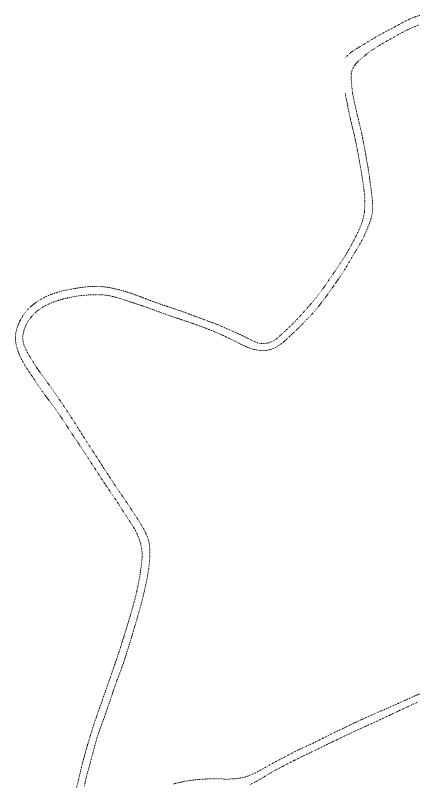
# Model space of a CAD drawing. Extents: x 682410 to 689460, y 7661803 to 7669124.
# Drawn here: x 685353 to 685688, y 7668249 to 7668889 of the extents above; entities that cross this region are included whole.
import ezdxf

# ---------------------------------------------------------------- set-up
doc = ezdxf.new("R2010")
doc.units = 0
doc.header["$MEASUREMENT"] = 0
doc.linetypes.add('DOT', pattern=[0.25, 0, -0.25])
doc.layers.add('02 TOE_Line', color=1, linetype='DOT', lineweight=20)

msp = doc.modelspace()

# ---------------------------------------------------------------- linework, layer by layer
at = {"layer": '02 TOE_Line'}
for points in [[(685689.41, 7668889.05, 4334.57), (685685.2, 7668887.71, 4334.52), (685681.17, 7668886.06, 4334.46), (685677.12, 7668884.07, 4334.38), (685673.12, 7668881.95, 4334.29), (685669.21, 7668879.84, 4334.22), (685665.42, 7668877.84, 4334.14), (685661.6, 7668875.84, 4334.05), (685657.62, 7668873.68, 4333.92), (685653.98, 7668871.63, 4333.75), (685649.99, 7668869.24, 4333.49), (685646.02, 7668866.86, 4333.17), (685642.13, 7668864.53, 4332.78), (685638.35, 7668862.28, 4332.32), (685634.77, 7668860.01, 4331.8), (685630.81, 7668857.27, 4331.27), (685627.05, 7668853.5, 4330.95)], [(685689.05, 7668881.19, 4334.51), (685685.23, 7668879.68, 4334.42), (685681.34, 7668878.04, 4334.35), (685677.42, 7668876.21, 4334.26), (685673.47, 7668874.13, 4334.15), (685669.53, 7668871.87, 4334.01), (685665.57, 7668869.61, 4333.86), (685661.61, 7668867.45, 4333.7), (685657.85, 7668865.29, 4333.5), (685654.37, 7668863.17, 4333.25), (685650.51, 7668860.66, 4333.05), (685646.81, 7668858.19, 4332.74), (685643.61, 7668855.45, 4332.49), (685640.4, 7668852.71, 4332.25), (685637.2, 7668849.97, 4332), (685634.8, 7668846.81, 4331.85), (685633.07, 7668843.55, 4331.84), (685632.27, 7668840.01, 4332.01), (685632.36, 7668836.15, 4332.31), (685632.62, 7668831.88, 4332.72), (685633.09, 7668827.47, 4333.29), (685633.68, 7668823.4, 4333.8), (685634.45, 7668819.2, 4334.33), (685635.37, 7668814.8, 4334.88), (685636.39, 7668810.27, 4335.43), (685637.51, 7668805.63, 4336.04), (685638.65, 7668800.96, 4336.63), (685639.79, 7668796.17, 4337.19), (685640.89, 7668791.32, 4337.76), (685641.72, 7668787.37, 4338.2), (685642.51, 7668783.39, 4338.67), (685643.25, 7668779.32, 4339.09), (685643.98, 7668775.23, 4339.47), (685644.73, 7668771.09, 4339.89), (685645.49, 7668766.92, 4340.3), (685646.25, 7668762.68, 4340.67), (685646.98, 7668758.3, 4341), (685647.56, 7668754.03, 4341.3), (685648.12, 7668749.76, 4341.59), (685648.72, 7668745.56, 4341.85), (685649.31, 7668741.28, 4342.08), (685649.8, 7668736.91, 4342.31), (685650.14, 7668732.58, 4342.49), (685650.21, 7668728.27, 4342.72), (685649.81, 7668723.9, 4342.98), (685648.76, 7668719.59, 4343.21), (685647.35, 7668715.53, 4343.51), (685645.82, 7668711.64, 4343.89), (685644.17, 7668707.69, 4344.35), (685642.27, 7668703.69, 4344.85), (685640.3, 7668699.96, 4345.36), (685638.25, 7668696.43, 4345.83), (685636.14, 7668693, 4346.26), (685634.03, 7668689.49, 4346.72), (685631.93, 7668685.92, 4347.16), (685629.83, 7668682.29, 4347.58), (685627.61, 7668678.57, 4348.04), (685625.27, 7668674.8, 4348.49), (685622.77, 7668671.08, 4349), (685620.22, 7668667.42, 4349.51), (685617.72, 7668663.8, 4350.03), (685615.24, 7668660.32, 4350.58), (685612.79, 7668656.87, 4351.12), (685610.33, 7668653.48, 4351.66), (685607.81, 7668650.16, 4352.14), (685605.26, 7668646.89, 4352.55), (685602.59, 7668643.64, 4352.85), (685599.76, 7668640.45, 4353.1), (685596.77, 7668637.28, 4353.32), (685593.7, 7668634.12, 4353.55), (685590.62, 7668630.98, 4353.79), (685587.47, 7668627.88, 4354.07), (685584.31, 7668624.84, 4354.37), (685581.37, 7668622.08, 4354.68), (685578, 7668618.89, 4354.97), (685574.45, 7668615.86, 4355.33), (685570.4, 7668613.11, 4355.73), (685565.88, 7668611.05, 4356.1), (685560.94, 7668610.05, 4356.39), (685555.79, 7668610.08, 4356.65), (685550.74, 7668611.07, 4357.01), (685545.97, 7668612.78, 4357.36), (685541.42, 7668614.85, 4357.72), (685537.78, 7668616.6, 4357.92), (685533.32, 7668618.87, 4358.18), (685529.74, 7668620.66, 4358.4), (685526.15, 7668622.37, 4358.61), (685522.51, 7668624.02, 4358.8), (685517.14, 7668626.2, 4359.24), (685511.77, 7668628.39, 4359.68), (685507.9, 7668629.84, 4359.99), (685503.73, 7668631.34, 4360.33), (685499.62, 7668632.78, 4360.71), (685495.38, 7668634.22, 4361.17), (685491.18, 7668635.64, 4361.65), (685486.97, 7668637.06, 4362.14), (685482.77, 7668638.48, 4362.66), (685478.53, 7668639.93, 4363.14), (685474.27, 7668641.47, 4363.61), (685470, 7668643.06, 4364.09), (685465.72, 7668644.63, 4364.59), (685461.46, 7668646.17, 4365.06), (685457.12, 7668647.65, 4365.5), (685452.66, 7668649.15, 4365.91), (685448.13, 7668650.67, 4366.31), (685443.48, 7668652.19, 4366.67), (685439.65, 7668653.41, 4366.94), (685435.79, 7668654.55, 4367.24), (685431.07, 7668655.65, 4367.59), (685426.41, 7668656.28, 4367.98), (685421.69, 7668656.52, 4368.38), (685416.81, 7668656.46, 4368.78), (685412.75, 7668656.25, 4369.15), (685408.6, 7668655.91, 4369.55), (685404.41, 7668655.41, 4369.95), (685400.3, 7668654.73, 4370.34), (685396.33, 7668653.91, 4370.72), (685392.41, 7668652.95, 4371.07), (685388.47, 7668651.83, 4371.44), (685384.54, 7668650.47, 4371.82), (685380.76, 7668648.94, 4372.23), (685377.19, 7668647.22, 4372.65), (685373.79, 7668645.19, 4373.06), (685370.59, 7668642.82, 4373.5), (685367.69, 7668640.11, 4373.96), (685365.09, 7668637.07, 4374.4), (685362.85, 7668633.8, 4374.79), (685361.05, 7668630.33, 4375.15), (685359.7, 7668626.71, 4375.51), (685358.96, 7668623.03, 4375.91), (685358.9, 7668618.4, 4376.45), (685359.95, 7668613.98, 4377.02), (685361.58, 7668610.44, 4377.5), (685363.57, 7668606.75, 4377.98), (685365.94, 7668602.92, 4378.56), (685368.31, 7668599.09, 4379.13), (685370.68, 7668595.26, 4379.7), (685373.2, 7668591.86, 4380.23), (685375.73, 7668588.42, 4380.78), (685378.37, 7668584.79, 4381.31), (685381.06, 7668580.99, 4381.85), (685383.83, 7668577.15, 4382.38), (685386.19, 7668573.82, 4382.87), (685388.58, 7668570.35, 4383.38), (685390.94, 7668566.83, 4383.92), (685393.28, 7668563.29, 4384.46), (685395.61, 7668559.75, 4384.97), (685397.91, 7668556.23, 4385.48), (685400.26, 7668552.7, 4386), (685402.59, 7668549.12, 4386.5), (685404.87, 7668545.46, 4387.02), (685407.16, 7668541.78, 4387.55), (685409.48, 7668538.11, 4388.11), (685411.83, 7668534.49, 4388.67), (685414.11, 7668530.9, 4389.23), (685416.41, 7668527.35, 4389.82), (685418.77, 7668523.76, 4390.41), (685421.09, 7668520.18, 4391), (685423.44, 7668516.56, 4391.49), (685425.83, 7668512.86, 4391.97), (685428.3, 7668509.04, 4392.48), (685430.86, 7668505.11, 4393.01), (685433.5, 7668501.05, 4393.61), (685436.21, 7668496.94, 4394.27), (685439.02, 7668492.84, 4394.97), (685441.31, 7668489.54, 4395.53), (685444.1, 7668485.43, 4396.26), (685446.8, 7668481.36, 4396.92), (685449.52, 7668477.28, 4397.56), (685451.76, 7668473.91, 4398.08), (685454.03, 7668470.41, 4398.63), (685456.27, 7668466.91, 4399.19), (685458.79, 7668462.74, 4399.85), (685461.13, 7668458.38, 4400.47), (685463.03, 7668453.66, 4401.1), (685464.1, 7668449.57, 4401.56), (685464.61, 7668445.27, 4402.03), (685464.68, 7668440.89, 4402.46), (685464.5, 7668436.43, 4402.91), (685464.09, 7668431.91, 4403.28), (685463.5, 7668427.29, 4403.59), (685462.74, 7668422.77, 4403.86), (685461.95, 7668418.58, 4404.03), (685461.11, 7668414.61, 4404.2), (685460.04, 7668409.78, 4404.36), (685459.12, 7668405.83, 4404.48), (685458.11, 7668401.8, 4404.62), (685457.03, 7668397.65, 4404.77), (685455.85, 7668393.39, 4404.93), (685454.62, 7668389.11, 4405.14), (685453.36, 7668384.83, 4405.37), (685452.09, 7668380.57, 4405.67), (685450.85, 7668376.37, 4406.02), (685449.62, 7668372.23, 4406.38), (685448.41, 7668368.19, 4406.77), (685447.21, 7668364.24, 4407.16), (685446.01, 7668360.37, 4407.57), (685444.51, 7668355.65, 4408.11), (685442.91, 7668350.92, 4408.61), (685441.28, 7668346.18, 4409.12), (685439.87, 7668342.33, 4409.51), (685438.36, 7668338.35, 4409.95), (685436.9, 7668334.42, 4410.42), (685435.51, 7668330.53, 4410.89), (685434.18, 7668326.63, 4411.36), (685432.86, 7668322.69, 4411.88), (685431.52, 7668318.74, 4412.39), (685430.16, 7668314.77, 4412.91), (685428.78, 7668310.8, 4413.41), (685427.45, 7668306.91, 4413.91), (685426.09, 7668303.1, 4414.4), (685424.68, 7668299.29, 4414.9), (685423.25, 7668295.53, 4415.39), (685421.93, 7668291.75, 4415.82), (685420.69, 7668287.82, 4416.2), (685419.54, 7668283.75, 4416.56), (685418.44, 7668279.63, 4416.96), (685417.32, 7668275.53, 4417.42), (685416.22, 7668271.49, 4417.88), (685415.15, 7668267.45, 4418.34), (685414.04, 7668263.44, 4418.81), (685412.9, 7668259.42, 4419.32), (685411.81, 7668255.35, 4419.83), (685410.88, 7668251.2, 4420.31), (685410.09, 7668247.08, 4420.81)], [(685627.38, 7668823.96, 4333.61), (685628.16, 7668819.85, 4334.05), (685629.02, 7668815.61, 4334.55), (685629.94, 7668810.95, 4335.13), (685630.77, 7668806.9, 4335.61), (685631.7, 7668802.67, 4336.13), (685632.68, 7668798.44, 4336.65), (685633.7, 7668794.25, 4337.15), (685634.75, 7668790.02, 4337.68), (685635.75, 7668785.72, 4338.19), (685636.64, 7668781.38, 4338.71), (685637.45, 7668777.09, 4339.19), (685638.19, 7668772.91, 4339.61), (685638.96, 7668768.73, 4340.02), (685639.74, 7668764.37, 4340.41), (685640.54, 7668759.93, 4340.81), (685641.26, 7668755.65, 4341.13), (685641.9, 7668751.63, 4341.4), (685642.61, 7668746.73, 4341.66), (685643.09, 7668742.67, 4341.86), (685643.49, 7668738.59, 4342.07), (685643.77, 7668734.59, 4342.34), (685643.75, 7668729.77, 4342.63), (685643.39, 7668725.79, 4342.87), (685642.67, 7668721.85, 4343.1), (685641.73, 7668718.07, 4343.34), (685640.33, 7668713.89, 4343.76), (685638.54, 7668709.76, 4344.27), (685636.43, 7668705.52, 4344.88), (685634.24, 7668701.27, 4345.47), (685632, 7668697.09, 4346.01), (685629.75, 7668693.07, 4346.51), (685627.57, 7668689.3, 4346.9), (685625.43, 7668685.91, 4347.39), (685622.81, 7668681.99, 4347.89), (685620.52, 7668678.64, 4348.31), (685618.17, 7668675.21, 4348.77), (685615.8, 7668671.72, 4349.25), (685613.42, 7668668.19, 4349.76), (685611.04, 7668664.68, 4350.29), (685608.61, 7668661.24, 4350.82), (685606.14, 7668657.88, 4351.33), (685603.27, 7668654.2, 4351.89), (685600.54, 7668650.91, 4352.33), (685597.66, 7668647.61, 4352.7), (685594.7, 7668644.25, 4353.04), (685591.99, 7668641.17, 4353.27), (685588.97, 7668637.82, 4353.52), (685586.19, 7668634.89, 4353.78), (685583.38, 7668632.06, 4354.06), (685580.14, 7668628.93, 4354.37), (685577, 7668626.04, 4354.64), (685573.82, 7668623.11, 4354.92), (685570.55, 7668620.15, 4355.31), (685567.19, 7668617.86, 4355.7), (685563.32, 7668616.36, 4355.99), (685559.57, 7668615.72, 4356.22), (685555.49, 7668616.1, 4356.63), (685551.68, 7668617.45, 4356.93), (685548.05, 7668619.22, 4357.16), (685544.21, 7668621.21, 4357.39), (685540.36, 7668623.07, 4357.69), (685536.53, 7668624.8, 4358), (685532.43, 7668626.58, 4358.32), (685528.61, 7668628.3, 4358.57), (685524.6, 7668630.08, 4358.83), (685520.89, 7668631.71, 4359.04), (685516.12, 7668633.48, 4359.46), (685511.35, 7668635.25, 4359.87), (685506.57, 7668637.02, 4360.29), (685501.8, 7668638.79, 4360.71), (685497.03, 7668640.55, 4361.12), (685492.26, 7668642.32, 4361.54), (685488.45, 7668643.61, 4362), (685483.5, 7668645.26, 4362.64), (685478.7, 7668646.87, 4363.23), (685474.05, 7668648.4, 4363.78), (685469.62, 7668649.95, 4364.3), (685465.37, 7668651.54, 4364.78), (685461.21, 7668653.15, 4365.18), (685457.08, 7668654.75, 4365.62), (685452.97, 7668656.26, 4366.05), (685448.84, 7668657.69, 4366.38), (685444.58, 7668659.04, 4366.72), (685440.24, 7668660.28, 4367.07), (685435.82, 7668661.36, 4367.41), (685431.3, 7668662.31, 4367.76), (685426.66, 7668663.06, 4368.1), (685421.9, 7668663.47, 4368.5), (685417.09, 7668663.47, 4368.88), (685412.27, 7668663.1, 4369.24), (685407.36, 7668662.48, 4369.67), (685402.31, 7668661.73, 4370.1), (685397.26, 7668660.84, 4370.56), (685392.27, 7668659.76, 4371.08), (685387.41, 7668658.41, 4371.58), (685382.67, 7668656.84, 4372.03), (685378.06, 7668654.93, 4372.48), (685373.68, 7668652.58, 4372.91), (685369.55, 7668649.88, 4373.33), (685365.67, 7668646.83, 4373.76), (685362.17, 7668643.39, 4374.2), (685359.13, 7668639.42, 4374.66), (685356.51, 7668634.98, 4375.13), (685354.4, 7668630.17, 4375.61), (685352.98, 7668625.05, 4376.1), (685352.61, 7668619.72, 4376.59), (685353.32, 7668614.35, 4377.1), (685354.94, 7668609.13, 4377.62), (685356.58, 7668605.22, 4377.98), (685358.5, 7668601.4, 4378.39), (685360.63, 7668597.66, 4378.81), (685362.96, 7668593.95, 4379.35), (685365.39, 7668590.32, 4379.9), (685367.86, 7668586.68, 4380.46), (685370.29, 7668583, 4381.02), (685372.78, 7668579.31, 4381.56), (685375.32, 7668575.63, 4382.09), (685378, 7668571.98, 4382.66), (685380.72, 7668568.41, 4383.23), (685383.43, 7668564.86, 4383.77), (685386.02, 7668561.27, 4384.31), (685388.57, 7668557.62, 4384.83), (685391.1, 7668553.92, 4385.37), (685393.59, 7668550.2, 4385.93), (685396.05, 7668546.44, 4386.43), (685398.5, 7668542.67, 4386.95), (685401, 7668538.9, 4387.49), (685403.53, 7668535.13, 4388.06), (685406.05, 7668531.41, 4388.67), (685408.51, 7668527.78, 4389.28), (685410.87, 7668524.19, 4389.89), (685413.2, 7668520.61, 4390.48), (685415.48, 7668517.05, 4391.01), (685417.76, 7668513.5, 4391.49), (685420.08, 7668509.94, 4391.92), (685422.42, 7668506.35, 4392.35), (685424.8, 7668502.71, 4392.84), (685427.25, 7668499.04, 4393.34), (685429.67, 7668495.43, 4393.93), (685432.04, 7668491.91, 4394.48), (685434.4, 7668488.52, 4395.07), (685436.62, 7668485.2, 4395.67), (685439.42, 7668480.9, 4396.44), (685442.04, 7668476.77, 4397.13), (685444.61, 7668472.84, 4397.76), (685447.08, 7668469.06, 4398.33), (685449.52, 7668465.3, 4398.9), (685451.82, 7668461.64, 4399.45), (685453.76, 7668457.99, 4399.95), (685455.35, 7668454.22, 4400.44), (685456.65, 7668450.37, 4401), (685457.59, 7668446.41, 4401.54), (685458.12, 7668442.27, 4402.05), (685458.19, 7668437.96, 4402.57), (685457.8, 7668433.42, 4403.02), (685457.19, 7668428.6, 4403.41), (685456.42, 7668423.49, 4403.73), (685455.53, 7668418.35, 4404.03), (685454.54, 7668413.29, 4404.24), (685453.69, 7668409.39, 4404.37), (685452.72, 7668405.36, 4404.49), (685451.65, 7668401.17, 4404.63), (685450.48, 7668396.9, 4404.75), (685449.26, 7668392.56, 4404.9), (685448.01, 7668388.25, 4405.13), (685446.73, 7668383.97, 4405.41), (685445.47, 7668379.84, 4405.71), (685444.19, 7668375.75, 4406.02), (685442.86, 7668371.63, 4406.4), (685441.56, 7668367.47, 4406.83), (685440.28, 7668363.34, 4407.29), (685438.95, 7668359.26, 4407.78), (685437.64, 7668355.23, 4408.25), (685436.28, 7668351.26, 4408.68), (685434.97, 7668347.3, 4409.12), (685433.63, 7668343.43, 4409.58), (685432.31, 7668339.6, 4410.04), (685430.98, 7668335.84, 4410.47), (685429.18, 7668330.85, 4411.06), (685427.44, 7668325.89, 4411.64), (685425.75, 7668321.05, 4412.27), (685424.11, 7668316.38, 4412.86), (685422.46, 7668311.8, 4413.44), (685420.85, 7668307.17, 4414.04), (685419.27, 7668302.6, 4414.62), (685417.74, 7668298.14, 4415.2), (685416.37, 7668293.72, 4415.71), (685415.1, 7668289.48, 4416.14), (685413.85, 7668285.34, 4416.54), (685412.58, 7668281.16, 4416.94), (685411.38, 7668276.9, 4417.37), (685410.16, 7668272.56, 4417.88), (685408.95, 7668268.23, 4418.41), (685407.81, 7668263.83, 4418.92), (685406.78, 7668259.51, 4419.41), (685405.83, 7668255.33, 4419.92), (685404.7, 7668250.47, 4420.49), (685403.56, 7668245.93, 4420.99)], [(685484.02, 7668249.08, 4426.12), (685488.78, 7668250.41, 4426.14), (685493.65, 7668251.42, 4426.17), (685498.61, 7668252.2, 4426.2), (685503.67, 7668252.8, 4426.26), (685508.64, 7668253.23, 4426.34), (685513.46, 7668253.45, 4426.46), (685518.12, 7668253.51, 4426.63), (685522.64, 7668253.41, 4426.82), (685527, 7668253.3, 4426.98), (685531.19, 7668253.33, 4427.11), (685535.23, 7668253.53, 4427.24), (685539.2, 7668253.98, 4427.28), (685543.13, 7668254.77, 4427.26), (685547.03, 7668255.99, 4427.18), (685550.92, 7668257.66, 4427.06), (685554.75, 7668259.64, 4426.92), (685558.62, 7668261.74, 4426.77), (685562.54, 7668263.94, 4426.62), (685566.55, 7668266.22, 4426.49), (685570.53, 7668268.36, 4426.37), (685574.35, 7668270.38, 4426.24), (685578.06, 7668272.28, 4426.12), (685581.72, 7668274.17, 4426), (685585.45, 7668276.1, 4425.84), (685589.34, 7668278.01, 4425.67), (685593.32, 7668279.84, 4425.45), (685597.26, 7668281.66, 4425.27), (685601.15, 7668283.49, 4425.09), (685605.07, 7668285.43, 4424.92), (685609.11, 7668287.46, 4424.75), (685613.27, 7668289.55, 4424.61), (685617.57, 7668291.69, 4424.48), (685622.03, 7668293.83, 4424.35), (685626.59, 7668296.02, 4424.26), (685631.13, 7668298.17, 4424.18), (685635.7, 7668300.34, 4424.14), (685640.2, 7668302.43, 4424.06), (685644.57, 7668304.44, 4424.03), (685648.94, 7668306.4, 4424.02), (685653.31, 7668308.29, 4424.03), (685657.63, 7668310.17, 4424.09), (685661.96, 7668312.07, 4424.13), (685666.39, 7668314.05, 4424.17), (685670.9, 7668316.03, 4424.26), (685675.47, 7668318.11, 4424.37), (685680.02, 7668320.12, 4424.52), (685684.55, 7668322.14, 4424.6), (685689.14, 7668324.14, 4424.75)], [(685548.09, 7668248.75, 4427.41), (685552.33, 7668250.75, 4427.26), (685556.34, 7668253.02, 4427.09), (685560.19, 7668255.41, 4426.93), (685563.96, 7668257.69, 4426.77), (685567.81, 7668259.91, 4426.62), (685571.82, 7668262.08, 4426.47), (685576.02, 7668264.28, 4426.34), (685580.29, 7668266.54, 4426.22), (685584.56, 7668268.69, 4426.09), (685588.86, 7668270.81, 4425.93), (685593.26, 7668272.93, 4425.75), (685597.76, 7668275.05, 4425.57), (685601.45, 7668276.84, 4425.36), (685605.19, 7668278.71, 4425.2), (685608.95, 7668280.58, 4425.03), (685612.81, 7668282.39, 4424.87), (685616.75, 7668284.26, 4424.73), (685620.71, 7668286.17, 4424.57), (685624.65, 7668288.08, 4424.47), (685628.54, 7668289.97, 4424.4), (685632.41, 7668291.8, 4424.32), (685636.33, 7668293.62, 4424.24), (685640.29, 7668295.42, 4424.18), (685644.31, 7668297.17, 4424.13), (685648.38, 7668298.99, 4424.09), (685652.47, 7668300.86, 4424.08), (685656.54, 7668302.79, 4424.13), (685660.57, 7668304.71, 4424.16), (685664.59, 7668306.58, 4424.21), (685668.62, 7668308.46, 4424.24), (685672.6, 7668310.37, 4424.3), (685676.55, 7668312.24, 4424.38), (685680.44, 7668314, 4424.51), (685684.35, 7668315.79, 4424.62), (685688.19, 7668317.68, 4424.73)]]:
    msp.add_polyline3d(points, dxfattribs=at)

doc.saveas('drawing.dxf')
